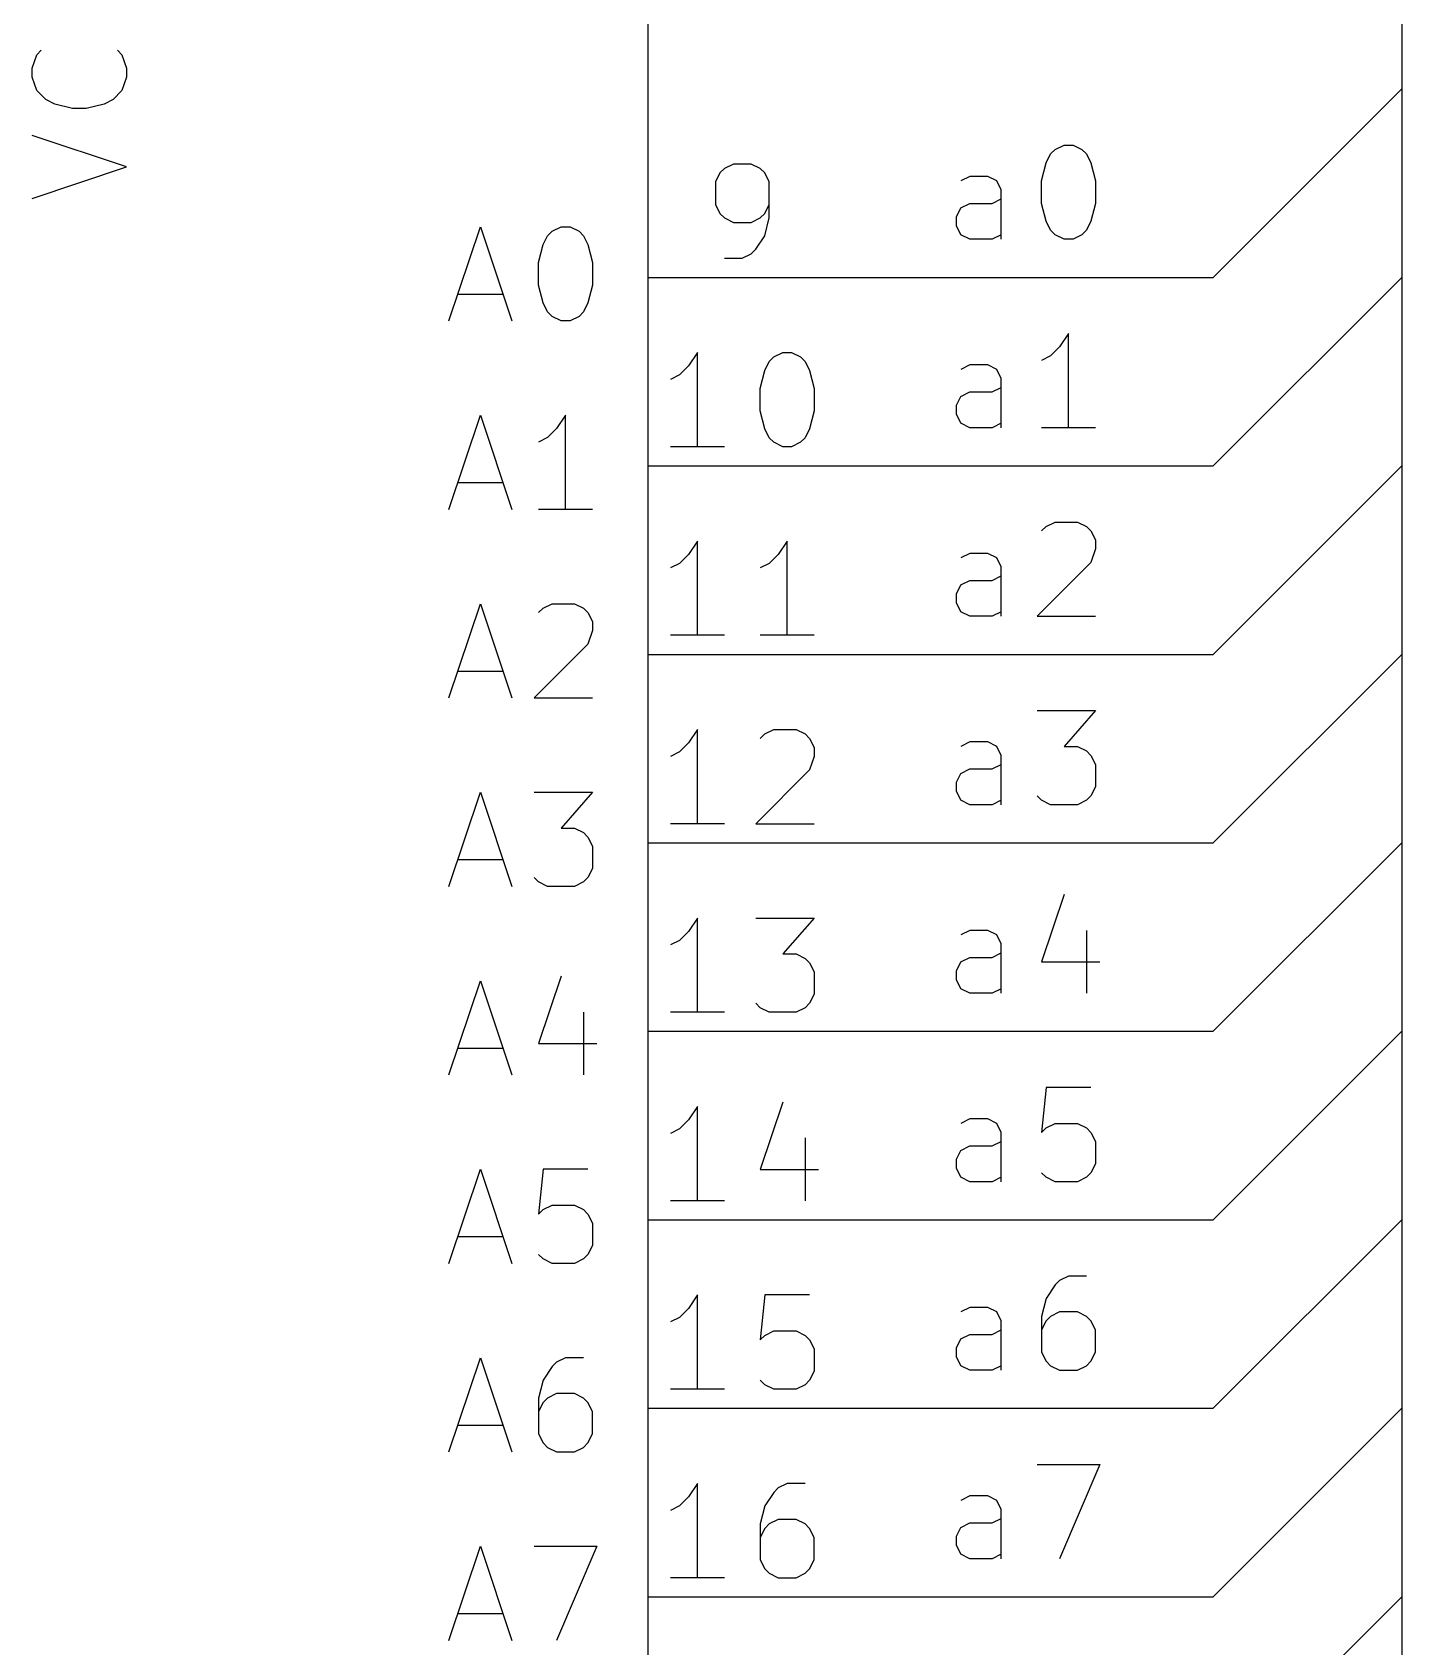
# Model space of a CAD drawing. Header units: millimetres. Extents: x 10 to 287, y -200 to -10.
# Drawn here: x 32.34 to 50.8, y -141.64 to -119.89 of the extents above; entities that cross this region are included whole.
import ezdxf

# ---------------------------------------------------------------- set-up
doc = ezdxf.new("R2010")
doc.units = ezdxf.units.MM
for name, color, linetype in [('BLUE', 174, 'CONTINUOUS'), ('GREENSIXTYFIVE', 129, 'CONTINUOUS'), ('LIGHTGREEN', 92, 'CONTINUOUS'), ('LIGHTRED', 12, 'CONTINUOUS'), ('RED', 14, 'CONTINUOUS'), ('REDSIX', 19, 'CONTINUOUS'), ('WHITE', 250, 'CONTINUOUS')]:
    doc.layers.add(name, color=color, linetype=linetype)

msp = doc.modelspace()

# ---------------------------------------------------------------- linework, layer by layer
at = {"layer": 'BLUE', "linetype": 'CONTINUOUS'}
for p, q in [((50.8, -111.76), (50.8, -120.65)), ((50.8, -120.65), (50.8, -153.67))]:
    msp.add_line(p, q, dxfattribs=at)
at = {"layer": 'GREENSIXTYFIVE', "linetype": 'CONTINUOUS'}
for p, q in [((32.3375, -120.3718), (32.398, -120.1903)), ((32.3375, -120.3718), (32.398, -120.1903)), ((32.398, -120.1903), (32.4585, -120.1299)), ((32.398, -120.1903), (32.4585, -120.1299)), ((33.4866, -120.1299), (33.5471, -120.1903)), ((33.4866, -120.1299), (33.5471, -120.1903)), ((33.5471, -120.1903), (33.6075, -120.3718)), ((33.5471, -120.1903), (33.6075, -120.3718)), ((32.3375, -120.4927), (32.3375, -120.3718)), ((32.3375, -120.4927), (32.3375, -120.3718)), ((32.398, -120.6741), (32.3375, -120.4927)), ((32.398, -120.6741), (32.3375, -120.4927)), ((33.6075, -120.4927), (33.5471, -120.6741)), ((33.6075, -120.4927), (33.5471, -120.6741)), ((33.6075, -120.3718), (33.6075, -120.4927)), ((33.6075, -120.3718), (33.6075, -120.4927)), ((32.519, -120.7951), (32.398, -120.6741)), ((32.519, -120.7951), (32.398, -120.6741)), ((33.5471, -120.6741), (33.4261, -120.7951)), ((33.5471, -120.6741), (33.4261, -120.7951)), ((32.6399, -120.8556), (32.519, -120.7951)), ((32.6399, -120.8556), (32.519, -120.7951)), ((32.8818, -120.916), (32.6399, -120.8556)), ((32.8818, -120.916), (32.6399, -120.8556)), ((33.0632, -120.916), (32.8818, -120.916)), ((33.0632, -120.916), (32.8818, -120.916)), ((33.3051, -120.8556), (33.0632, -120.916)), ((33.3051, -120.8556), (33.0632, -120.916)), ((33.4261, -120.7951), (33.3051, -120.8556)), ((33.4261, -120.7951), (33.3051, -120.8556)), ((33.6075, -121.7023), (32.3375, -121.2789)), ((33.6075, -121.7023), (32.3375, -121.2789)), ((32.3375, -122.1256), (33.6075, -121.7023)), ((32.3375, -122.1256), (33.6075, -121.7023)), ((37.9548, -123.7775), (38.3781, -122.5075)), ((37.9548, -123.7775), (38.3781, -122.5075)), ((38.3781, -122.5075), (38.8015, -123.7775)), ((38.3781, -122.5075), (38.8015, -123.7775)), ((39.2248, -122.7494), (39.2853, -122.6285)), ((39.2248, -122.7494), (39.2853, -122.6285)), ((39.2853, -122.6285), (39.3458, -122.568)), ((39.2853, -122.6285), (39.3458, -122.568)), ((39.3458, -122.568), (39.4667, -122.5075)), ((39.3458, -122.568), (39.4667, -122.5075)), ((39.4667, -122.5075), (39.5877, -122.5075)), ((39.4667, -122.5075), (39.5877, -122.5075)), ((39.5877, -122.5075), (39.7086, -122.568)), ((39.5877, -122.5075), (39.7086, -122.568)), ((39.7086, -122.568), (39.7691, -122.6285)), ((39.7086, -122.568), (39.7691, -122.6285)), ((39.7691, -122.6285), (39.8296, -122.7494)), ((39.7691, -122.6285), (39.8296, -122.7494)), ((39.1644, -122.9913), (39.2248, -122.7494)), ((39.1644, -122.9913), (39.2248, -122.7494)), ((39.8296, -122.7494), (39.8901, -122.9913)), ((39.8296, -122.7494), (39.8901, -122.9913)), ((39.1644, -123.2937), (39.1644, -122.9913)), ((39.1644, -123.2937), (39.1644, -122.9913)), ((39.8901, -122.9913), (39.8901, -123.2937)), ((39.8901, -122.9913), (39.8901, -123.2937)), ((39.2248, -123.5356), (39.1644, -123.2937)), ((39.2248, -123.5356), (39.1644, -123.2937)), ((39.8901, -123.2937), (39.8296, -123.5356)), ((39.8901, -123.2937), (39.8296, -123.5356)), ((38.0758, -123.4147), (38.6805, -123.4147)), ((38.0758, -123.4147), (38.6805, -123.4147)), ((39.2853, -123.6566), (39.2248, -123.5356)), ((39.2853, -123.6566), (39.2248, -123.5356)), ((39.8296, -123.5356), (39.7691, -123.6566)), ((39.8296, -123.5356), (39.7691, -123.6566)), ((39.3458, -123.7171), (39.2853, -123.6566)), ((39.3458, -123.7171), (39.2853, -123.6566)), ((39.4667, -123.7775), (39.3458, -123.7171)), ((39.4667, -123.7775), (39.3458, -123.7171)), ((39.5877, -123.7775), (39.4667, -123.7775)), ((39.5877, -123.7775), (39.4667, -123.7775)), ((39.7086, -123.7171), (39.5877, -123.7775)), ((39.7086, -123.7171), (39.5877, -123.7775)), ((39.7691, -123.6566), (39.7086, -123.7171)), ((39.7691, -123.6566), (39.7086, -123.7171)), ((37.9548, -126.3175), (38.3781, -125.0475)), ((37.9548, -126.3175), (38.3781, -125.0475)), ((38.3781, -125.0475), (38.8015, -126.3175)), ((38.3781, -125.0475), (38.8015, -126.3175)), ((39.5272, -125.0475), (39.4063, -125.229)), ((39.5272, -125.0475), (39.4063, -125.229)), ((39.5272, -126.3175), (39.5272, -125.0475)), ((39.5272, -126.3175), (39.5272, -125.0475)), ((39.4063, -125.229), (39.2853, -125.3499)), ((39.4063, -125.229), (39.2853, -125.3499)), ((39.2853, -125.3499), (39.1644, -125.4104)), ((39.2853, -125.3499), (39.1644, -125.4104)), ((38.0758, -125.9547), (38.6805, -125.9547)), ((38.0758, -125.9547), (38.6805, -125.9547)), ((39.8901, -126.3175), (39.1644, -126.3175)), ((39.8901, -126.3175), (39.1644, -126.3175)), ((37.9548, -128.8575), (38.3781, -127.5875)), ((37.9548, -128.8575), (38.3781, -127.5875)), ((38.3781, -127.5875), (38.8015, -128.8575)), ((38.3781, -127.5875), (38.8015, -128.8575)), ((39.1644, -127.7085), (39.2248, -127.648)), ((39.1644, -127.7085), (39.2248, -127.648)), ((39.2248, -127.648), (39.3458, -127.5875)), ((39.2248, -127.648), (39.3458, -127.5875)), ((39.3458, -127.5875), (39.6482, -127.5875)), ((39.3458, -127.5875), (39.6482, -127.5875)), ((39.6482, -127.5875), (39.7691, -127.648)), ((39.6482, -127.5875), (39.7691, -127.648)), ((39.7691, -127.648), (39.8296, -127.7085)), ((39.7691, -127.648), (39.8296, -127.7085)), ((39.8296, -127.7085), (39.8901, -127.8294)), ((39.8296, -127.7085), (39.8901, -127.8294)), ((39.8901, -127.8294), (39.8901, -127.9504)), ((39.8901, -127.8294), (39.8901, -127.9504)), ((39.8296, -128.1318), (39.1039, -128.8575)), ((39.8296, -128.1318), (39.1039, -128.8575)), ((39.8901, -127.9504), (39.8296, -128.1318)), ((39.8901, -127.9504), (39.8296, -128.1318)), ((38.0758, -128.4947), (38.6805, -128.4947)), ((38.0758, -128.4947), (38.6805, -128.4947)), ((39.1039, -128.8575), (39.8901, -128.8575)), ((39.1039, -128.8575), (39.8901, -128.8575)), ((37.9548, -131.3975), (38.3781, -130.1275)), ((37.9548, -131.3975), (38.3781, -130.1275)), ((38.3781, -130.1275), (38.8015, -131.3975)), ((38.3781, -130.1275), (38.8015, -131.3975)), ((39.1039, -130.1275), (39.8901, -130.1275)), ((39.1039, -130.1275), (39.8901, -130.1275)), ((39.8901, -130.1275), (39.4667, -130.6113)), ((39.8901, -130.1275), (39.4667, -130.6113)), ((39.4667, -130.6113), (39.6482, -130.6113)), ((39.4667, -130.6113), (39.6482, -130.6113)), ((39.6482, -130.6113), (39.7691, -130.6718)), ((39.6482, -130.6113), (39.7691, -130.6718)), ((39.7691, -130.6718), (39.8296, -130.7323)), ((39.7691, -130.6718), (39.8296, -130.7323)), ((39.8296, -130.7323), (39.8901, -130.8532)), ((39.8296, -130.7323), (39.8901, -130.8532)), ((39.8901, -130.8532), (39.8901, -131.1556)), ((39.8901, -130.8532), (39.8901, -131.1556)), ((38.0758, -131.0347), (38.6805, -131.0347)), ((38.0758, -131.0347), (38.6805, -131.0347)), ((39.8901, -131.1556), (39.8296, -131.2766)), ((39.8901, -131.1556), (39.8296, -131.2766)), ((39.1644, -131.3371), (39.1039, -131.2766)), ((39.1644, -131.3371), (39.1039, -131.2766)), ((39.2853, -131.3975), (39.1644, -131.3371)), ((39.2853, -131.3975), (39.1644, -131.3371)), ((39.7691, -131.3371), (39.6482, -131.3975)), ((39.7691, -131.3371), (39.6482, -131.3975)), ((39.8296, -131.2766), (39.7691, -131.3371)), ((39.8296, -131.2766), (39.7691, -131.3371)), ((39.6482, -131.3975), (39.2853, -131.3975)), ((39.6482, -131.3975), (39.2853, -131.3975)), ((37.9548, -133.9375), (38.3781, -132.6675)), ((37.9548, -133.9375), (38.3781, -132.6675)), ((38.3781, -132.6675), (38.8015, -133.9375)), ((38.3781, -132.6675), (38.8015, -133.9375)), ((39.4667, -132.6071), (39.1644, -133.5142)), ((39.4667, -132.6071), (39.1644, -133.5142)), ((39.7691, -133.0909), (39.7691, -133.9375)), ((39.7691, -133.0909), (39.7691, -133.9375)), ((39.1644, -133.5142), (39.9505, -133.5142)), ((39.1644, -133.5142), (39.9505, -133.5142)), ((38.0758, -133.5747), (38.6805, -133.5747)), ((38.0758, -133.5747), (38.6805, -133.5747)), ((37.9548, -136.4775), (38.3781, -135.2075)), ((37.9548, -136.4775), (38.3781, -135.2075)), ((38.3781, -135.2075), (38.8015, -136.4775)), ((38.3781, -135.2075), (38.8015, -136.4775)), ((39.2248, -135.2075), (39.1644, -135.8123)), ((39.2248, -135.2075), (39.1644, -135.8123)), ((39.8296, -135.2075), (39.2248, -135.2075)), ((39.8296, -135.2075), (39.2248, -135.2075)), ((39.2248, -135.7518), (39.3458, -135.6913)), ((39.2248, -135.7518), (39.3458, -135.6913)), ((39.3458, -135.6913), (39.6482, -135.6913)), ((39.3458, -135.6913), (39.6482, -135.6913)), ((39.6482, -135.6913), (39.7691, -135.7518)), ((39.6482, -135.6913), (39.7691, -135.7518)), ((39.1644, -135.8123), (39.2248, -135.7518)), ((39.1644, -135.8123), (39.2248, -135.7518)), ((39.7691, -135.7518), (39.8296, -135.8123)), ((39.7691, -135.7518), (39.8296, -135.8123)), ((39.8296, -135.8123), (39.8901, -135.9332)), ((39.8296, -135.8123), (39.8901, -135.9332)), ((39.8901, -135.9332), (39.8901, -136.2356)), ((39.8901, -135.9332), (39.8901, -136.2356)), ((38.0758, -136.1147), (38.6805, -136.1147)), ((38.0758, -136.1147), (38.6805, -136.1147)), ((39.2248, -136.4171), (39.1644, -136.3566)), ((39.2248, -136.4171), (39.1644, -136.3566)), ((39.8296, -136.3566), (39.7691, -136.4171)), ((39.8296, -136.3566), (39.7691, -136.4171)), ((39.8901, -136.2356), (39.8296, -136.3566)), ((39.8901, -136.2356), (39.8296, -136.3566)), ((39.3458, -136.4775), (39.2248, -136.4171)), ((39.3458, -136.4775), (39.2248, -136.4171)), ((39.6482, -136.4775), (39.3458, -136.4775)), ((39.6482, -136.4775), (39.3458, -136.4775)), ((39.7691, -136.4171), (39.6482, -136.4775)), ((39.7691, -136.4171), (39.6482, -136.4775)), ((37.9548, -139.0175), (38.3781, -137.7475)), ((37.9548, -139.0175), (38.3781, -137.7475)), ((38.3781, -137.7475), (38.8015, -139.0175)), ((38.3781, -137.7475), (38.8015, -139.0175)), ((39.3458, -137.8685), (39.2248, -138.0499)), ((39.3458, -137.8685), (39.2248, -138.0499)), ((39.4063, -137.808), (39.3458, -137.8685)), ((39.4063, -137.808), (39.3458, -137.8685)), ((39.5272, -137.7475), (39.4063, -137.808)), ((39.5272, -137.7475), (39.4063, -137.808)), ((39.7691, -137.7475), (39.5272, -137.7475)), ((39.7691, -137.7475), (39.5272, -137.7475)), ((39.2248, -138.0499), (39.1644, -138.2918)), ((39.2248, -138.0499), (39.1644, -138.2918)), ((39.1644, -138.2918), (39.1644, -138.7756)), ((39.1644, -138.2918), (39.1644, -138.7756)), ((39.2248, -138.3523), (39.1644, -138.4732)), ((39.2248, -138.3523), (39.1644, -138.4732)), ((39.2853, -138.2918), (39.2248, -138.3523)), ((39.2853, -138.2918), (39.2248, -138.3523)), ((39.4063, -138.2313), (39.2853, -138.2918)), ((39.4063, -138.2313), (39.2853, -138.2918)), ((39.6482, -138.2313), (39.4063, -138.2313)), ((39.6482, -138.2313), (39.4063, -138.2313)), ((39.7691, -138.2918), (39.6482, -138.2313)), ((39.7691, -138.2918), (39.6482, -138.2313)), ((39.8296, -138.3523), (39.7691, -138.2918)), ((39.8296, -138.3523), (39.7691, -138.2918)), ((39.8901, -138.4732), (39.8296, -138.3523)), ((39.8901, -138.4732), (39.8296, -138.3523)), ((39.8901, -138.7756), (39.8901, -138.4732)), ((39.8901, -138.7756), (39.8901, -138.4732)), ((38.0758, -138.6547), (38.6805, -138.6547)), ((38.0758, -138.6547), (38.6805, -138.6547)), ((39.1644, -138.7756), (39.2248, -138.8966)), ((39.1644, -138.7756), (39.2248, -138.8966)), ((39.8296, -138.8966), (39.8901, -138.7756)), ((39.8296, -138.8966), (39.8901, -138.7756)), ((39.2248, -138.8966), (39.2853, -138.9571)), ((39.2248, -138.8966), (39.2853, -138.9571)), ((39.2853, -138.9571), (39.4063, -139.0175)), ((39.2853, -138.9571), (39.4063, -139.0175)), ((39.6482, -139.0175), (39.7691, -138.9571)), ((39.6482, -139.0175), (39.7691, -138.9571)), ((39.7691, -138.9571), (39.8296, -138.8966)), ((39.7691, -138.9571), (39.8296, -138.8966)), ((39.4063, -139.0175), (39.6482, -139.0175)), ((39.4063, -139.0175), (39.6482, -139.0175)), ((37.9548, -141.5575), (38.3781, -140.2875)), ((37.9548, -141.5575), (38.3781, -140.2875)), ((38.3781, -140.2875), (38.8015, -141.5575)), ((38.3781, -140.2875), (38.8015, -141.5575)), ((39.1039, -140.2875), (39.9505, -140.2875)), ((39.1039, -140.2875), (39.9505, -140.2875)), ((39.9505, -140.2875), (39.4063, -141.5575)), ((39.9505, -140.2875), (39.4063, -141.5575)), ((38.0758, -141.1947), (38.6805, -141.1947)), ((38.0758, -141.1947), (38.6805, -141.1947))]:
    msp.add_line(p, q, dxfattribs=at)
at = {"layer": 'LIGHTGREEN', "linetype": 'CONTINUOUS'}
for p, q in [((48.26, -123.19), (50.8, -120.65)), ((43.18, -123.19), (48.26, -123.19)), ((48.26, -125.73), (50.8, -123.19)), ((43.18, -125.73), (48.26, -125.73)), ((48.26, -128.27), (50.8, -125.73)), ((43.18, -128.27), (48.26, -128.27)), ((48.26, -130.81), (50.8, -128.27)), ((43.18, -130.81), (48.26, -130.81)), ((48.26, -133.35), (50.8, -130.81)), ((43.18, -133.35), (48.26, -133.35)), ((48.26, -135.89), (50.8, -133.35)), ((43.18, -135.89), (48.26, -135.89)), ((48.26, -138.43), (50.8, -135.89)), ((43.18, -138.43), (48.26, -138.43)), ((48.26, -140.97), (50.8, -138.43)), ((43.18, -140.97), (48.26, -140.97)), ((48.26, -143.51), (50.8, -140.97))]:
    msp.add_line(p, q, dxfattribs=at)
at = {"layer": 'LIGHTRED', "linetype": 'CONTINUOUS'}
for p, q in [((41.6076, -121.7839), (41.5472, -121.9048)), ((41.6076, -121.7839), (41.5472, -121.9048)), ((41.6681, -121.7234), (41.6076, -121.7839)), ((41.6681, -121.7234), (41.6076, -121.7839)), ((41.7891, -121.6629), (41.6681, -121.7234)), ((41.7891, -121.6629), (41.6681, -121.7234)), ((42.031, -121.6629), (41.7891, -121.6629)), ((42.031, -121.6629), (41.7891, -121.6629)), ((42.1519, -121.7234), (42.031, -121.6629)), ((42.1519, -121.7234), (42.031, -121.6629)), ((42.2124, -121.7839), (42.1519, -121.7234)), ((42.2124, -121.7839), (42.1519, -121.7234)), ((42.2729, -121.9048), (42.2124, -121.7839)), ((42.2729, -121.9048), (42.2124, -121.7839)), ((41.5472, -121.9048), (41.5472, -122.2072)), ((41.5472, -121.9048), (41.5472, -122.2072)), ((42.2729, -122.3886), (42.2729, -121.9048)), ((42.2729, -122.3886), (42.2729, -121.9048)), ((41.5472, -122.2072), (41.6076, -122.3282)), ((41.5472, -122.2072), (41.6076, -122.3282)), ((42.2124, -122.3282), (42.2729, -122.2072)), ((42.2124, -122.3282), (42.2729, -122.2072)), ((41.6076, -122.3282), (41.6681, -122.3886)), ((41.6076, -122.3282), (41.6681, -122.3886)), ((41.6681, -122.3886), (41.7891, -122.4491)), ((41.6681, -122.3886), (41.7891, -122.4491)), ((41.7891, -122.4491), (42.031, -122.4491)), ((41.7891, -122.4491), (42.031, -122.4491)), ((42.031, -122.4491), (42.1519, -122.3886)), ((42.031, -122.4491), (42.1519, -122.3886)), ((42.1519, -122.3886), (42.2124, -122.3282)), ((42.1519, -122.3886), (42.2124, -122.3282)), ((42.2124, -122.6305), (42.2729, -122.3886)), ((42.2124, -122.6305), (42.2729, -122.3886)), ((42.0914, -122.812), (42.2124, -122.6305)), ((42.0914, -122.812), (42.2124, -122.6305)), ((41.91, -122.9329), (42.031, -122.8725)), ((41.91, -122.9329), (42.031, -122.8725)), ((42.031, -122.8725), (42.0914, -122.812)), ((42.031, -122.8725), (42.0914, -122.812)), ((41.6681, -122.9329), (41.91, -122.9329)), ((41.6681, -122.9329), (41.91, -122.9329)), ((41.3052, -124.2029), (41.1843, -124.3844)), ((41.3052, -124.2029), (41.1843, -124.3844)), ((41.3052, -125.4729), (41.3052, -124.2029)), ((41.3052, -125.4729), (41.3052, -124.2029)), ((42.3333, -124.2634), (42.4542, -124.2029)), ((42.3333, -124.2634), (42.4542, -124.2029)), ((42.4542, -124.2029), (42.5752, -124.2029)), ((42.4542, -124.2029), (42.5752, -124.2029)), ((42.5752, -124.2029), (42.6961, -124.2634)), ((42.5752, -124.2029), (42.6961, -124.2634)), ((41.1843, -124.3844), (41.0633, -124.5053)), ((41.1843, -124.3844), (41.0633, -124.5053)), ((42.2123, -124.4448), (42.2728, -124.3239)), ((42.2123, -124.4448), (42.2728, -124.3239)), ((42.2728, -124.3239), (42.3333, -124.2634)), ((42.2728, -124.3239), (42.3333, -124.2634)), ((42.6961, -124.2634), (42.7566, -124.3239)), ((42.6961, -124.2634), (42.7566, -124.3239)), ((42.7566, -124.3239), (42.8171, -124.4448)), ((42.7566, -124.3239), (42.8171, -124.4448)), ((41.0633, -124.5053), (40.9424, -124.5658)), ((41.0633, -124.5053), (40.9424, -124.5658)), ((42.1519, -124.6867), (42.2123, -124.4448)), ((42.1519, -124.6867), (42.2123, -124.4448)), ((42.8171, -124.4448), (42.8776, -124.6867)), ((42.8171, -124.4448), (42.8776, -124.6867)), ((42.1519, -124.9891), (42.1519, -124.6867)), ((42.1519, -124.9891), (42.1519, -124.6867)), ((42.8776, -124.6867), (42.8776, -124.9891)), ((42.8776, -124.6867), (42.8776, -124.9891)), ((42.2123, -125.231), (42.1519, -124.9891)), ((42.2123, -125.231), (42.1519, -124.9891)), ((42.8776, -124.9891), (42.8171, -125.231)), ((42.8776, -124.9891), (42.8171, -125.231)), ((42.2728, -125.352), (42.2123, -125.231)), ((42.2728, -125.352), (42.2123, -125.231)), ((42.8171, -125.231), (42.7566, -125.352)), ((42.8171, -125.231), (42.7566, -125.352)), ((41.6681, -125.4729), (40.9424, -125.4729)), ((41.6681, -125.4729), (40.9424, -125.4729)), ((42.3333, -125.4125), (42.2728, -125.352)), ((42.3333, -125.4125), (42.2728, -125.352)), ((42.4542, -125.4729), (42.3333, -125.4125)), ((42.4542, -125.4729), (42.3333, -125.4125)), ((42.5752, -125.4729), (42.4542, -125.4729)), ((42.5752, -125.4729), (42.4542, -125.4729)), ((42.6961, -125.4125), (42.5752, -125.4729)), ((42.6961, -125.4125), (42.5752, -125.4729)), ((42.7566, -125.352), (42.6961, -125.4125)), ((42.7566, -125.352), (42.6961, -125.4125)), ((41.3052, -126.7429), (41.1843, -126.9244)), ((41.3052, -126.7429), (41.1843, -126.9244)), ((41.3052, -128.0129), (41.3052, -126.7429)), ((41.3052, -128.0129), (41.3052, -126.7429)), ((42.5147, -126.7429), (42.3938, -126.9244)), ((42.5147, -126.7429), (42.3938, -126.9244)), ((42.5147, -128.0129), (42.5147, -126.7429)), ((42.5147, -128.0129), (42.5147, -126.7429)), ((41.1843, -126.9244), (41.0633, -127.0453)), ((41.1843, -126.9244), (41.0633, -127.0453)), ((42.3938, -126.9244), (42.2728, -127.0453)), ((42.3938, -126.9244), (42.2728, -127.0453)), ((41.0633, -127.0453), (40.9424, -127.1058)), ((41.0633, -127.0453), (40.9424, -127.1058)), ((42.2728, -127.0453), (42.1519, -127.1058)), ((42.2728, -127.0453), (42.1519, -127.1058)), ((41.6681, -128.0129), (40.9424, -128.0129)), ((41.6681, -128.0129), (40.9424, -128.0129)), ((42.8776, -128.0129), (42.1519, -128.0129)), ((42.8776, -128.0129), (42.1519, -128.0129)), ((41.3052, -129.2829), (41.1843, -129.4644)), ((41.3052, -129.2829), (41.1843, -129.4644)), ((41.3052, -130.5529), (41.3052, -129.2829)), ((41.3052, -130.5529), (41.3052, -129.2829)), ((42.1519, -129.4039), (42.2123, -129.3434)), ((42.1519, -129.4039), (42.2123, -129.3434)), ((42.2123, -129.3434), (42.3333, -129.2829)), ((42.2123, -129.3434), (42.3333, -129.2829)), ((42.3333, -129.2829), (42.6357, -129.2829)), ((42.3333, -129.2829), (42.6357, -129.2829)), ((42.6357, -129.2829), (42.7566, -129.3434)), ((42.6357, -129.2829), (42.7566, -129.3434)), ((42.7566, -129.3434), (42.8171, -129.4039)), ((42.7566, -129.3434), (42.8171, -129.4039)), ((42.8171, -129.4039), (42.8776, -129.5248)), ((42.8171, -129.4039), (42.8776, -129.5248)), ((41.0633, -129.5853), (40.9424, -129.6458)), ((41.0633, -129.5853), (40.9424, -129.6458)), ((41.1843, -129.4644), (41.0633, -129.5853)), ((41.1843, -129.4644), (41.0633, -129.5853)), ((42.8776, -129.6458), (42.8171, -129.8272)), ((42.8776, -129.6458), (42.8171, -129.8272)), ((42.8776, -129.5248), (42.8776, -129.6458)), ((42.8776, -129.5248), (42.8776, -129.6458)), ((42.8171, -129.8272), (42.0914, -130.5529)), ((42.8171, -129.8272), (42.0914, -130.5529)), ((41.6681, -130.5529), (40.9424, -130.5529)), ((41.6681, -130.5529), (40.9424, -130.5529)), ((42.0914, -130.5529), (42.8776, -130.5529)), ((42.0914, -130.5529), (42.8776, -130.5529)), ((41.3052, -131.8229), (41.1843, -132.0044)), ((41.3052, -131.8229), (41.1843, -132.0044)), ((41.3052, -133.0929), (41.3052, -131.8229)), ((41.3052, -133.0929), (41.3052, -131.8229)), ((42.0914, -131.8229), (42.8776, -131.8229)), ((42.0914, -131.8229), (42.8776, -131.8229)), ((42.8776, -131.8229), (42.4542, -132.3067)), ((42.8776, -131.8229), (42.4542, -132.3067)), ((41.1843, -132.0044), (41.0633, -132.1253)), ((41.1843, -132.0044), (41.0633, -132.1253)), ((41.0633, -132.1253), (40.9424, -132.1858)), ((41.0633, -132.1253), (40.9424, -132.1858)), ((42.4542, -132.3067), (42.6357, -132.3067)), ((42.4542, -132.3067), (42.6357, -132.3067)), ((42.6357, -132.3067), (42.7566, -132.3672)), ((42.6357, -132.3067), (42.7566, -132.3672)), ((42.7566, -132.3672), (42.8171, -132.4277)), ((42.7566, -132.3672), (42.8171, -132.4277)), ((42.8171, -132.4277), (42.8776, -132.5486)), ((42.8171, -132.4277), (42.8776, -132.5486)), ((42.8776, -132.5486), (42.8776, -132.851)), ((42.8776, -132.5486), (42.8776, -132.851)), ((42.8776, -132.851), (42.8171, -132.972)), ((42.8776, -132.851), (42.8171, -132.972)), ((41.6681, -133.0929), (40.9424, -133.0929)), ((41.6681, -133.0929), (40.9424, -133.0929)), ((42.1519, -133.0325), (42.0914, -132.972)), ((42.1519, -133.0325), (42.0914, -132.972)), ((42.2728, -133.0929), (42.1519, -133.0325)), ((42.2728, -133.0929), (42.1519, -133.0325)), ((42.6357, -133.0929), (42.2728, -133.0929)), ((42.6357, -133.0929), (42.2728, -133.0929)), ((42.7566, -133.0325), (42.6357, -133.0929)), ((42.7566, -133.0325), (42.6357, -133.0929)), ((42.8171, -132.972), (42.7566, -133.0325)), ((42.8171, -132.972), (42.7566, -133.0325)), ((41.3052, -134.3629), (41.1843, -134.5444)), ((41.3052, -134.3629), (41.1843, -134.5444)), ((41.3052, -135.6329), (41.3052, -134.3629)), ((41.3052, -135.6329), (41.3052, -134.3629)), ((42.4542, -134.3025), (42.1519, -135.2096)), ((42.4542, -134.3025), (42.1519, -135.2096)), ((41.1843, -134.5444), (41.0633, -134.6653)), ((41.1843, -134.5444), (41.0633, -134.6653)), ((41.0633, -134.6653), (40.9424, -134.7258)), ((41.0633, -134.6653), (40.9424, -134.7258)), ((42.7566, -134.7863), (42.7566, -135.6329)), ((42.7566, -134.7863), (42.7566, -135.6329)), ((42.1519, -135.2096), (42.938, -135.2096)), ((42.1519, -135.2096), (42.938, -135.2096)), ((41.6681, -135.6329), (40.9424, -135.6329)), ((41.6681, -135.6329), (40.9424, -135.6329)), ((41.3052, -136.9029), (41.1843, -137.0844)), ((41.3052, -136.9029), (41.1843, -137.0844)), ((41.3052, -138.1729), (41.3052, -136.9029)), ((41.3052, -138.1729), (41.3052, -136.9029)), ((42.2123, -136.9029), (42.1519, -137.5077)), ((42.2123, -136.9029), (42.1519, -137.5077)), ((42.8171, -136.9029), (42.2123, -136.9029)), ((42.8171, -136.9029), (42.2123, -136.9029)), ((41.0633, -137.2053), (40.9424, -137.2658)), ((41.0633, -137.2053), (40.9424, -137.2658)), ((41.1843, -137.0844), (41.0633, -137.2053)), ((41.1843, -137.0844), (41.0633, -137.2053)), ((42.1519, -137.5077), (42.2123, -137.4472)), ((42.1519, -137.5077), (42.2123, -137.4472)), ((42.2123, -137.4472), (42.3333, -137.3867)), ((42.2123, -137.4472), (42.3333, -137.3867)), ((42.3333, -137.3867), (42.6357, -137.3867)), ((42.3333, -137.3867), (42.6357, -137.3867)), ((42.6357, -137.3867), (42.7566, -137.4472)), ((42.6357, -137.3867), (42.7566, -137.4472)), ((42.7566, -137.4472), (42.8171, -137.5077)), ((42.7566, -137.4472), (42.8171, -137.5077)), ((42.8171, -137.5077), (42.8776, -137.6286)), ((42.8171, -137.5077), (42.8776, -137.6286)), ((42.8776, -137.6286), (42.8776, -137.931)), ((42.8776, -137.6286), (42.8776, -137.931)), ((42.2123, -138.1125), (42.1519, -138.052)), ((42.2123, -138.1125), (42.1519, -138.052)), ((42.3333, -138.1729), (42.2123, -138.1125)), ((42.3333, -138.1729), (42.2123, -138.1125)), ((42.7566, -138.1125), (42.6357, -138.1729)), ((42.7566, -138.1125), (42.6357, -138.1729)), ((42.8171, -138.052), (42.7566, -138.1125)), ((42.8171, -138.052), (42.7566, -138.1125)), ((42.8776, -137.931), (42.8171, -138.052)), ((42.8776, -137.931), (42.8171, -138.052)), ((41.6681, -138.1729), (40.9424, -138.1729)), ((41.6681, -138.1729), (40.9424, -138.1729)), ((42.6357, -138.1729), (42.3333, -138.1729)), ((42.6357, -138.1729), (42.3333, -138.1729)), ((41.3052, -139.4429), (41.1843, -139.6244)), ((41.3052, -139.4429), (41.1843, -139.6244)), ((41.3052, -140.7129), (41.3052, -139.4429)), ((41.3052, -140.7129), (41.3052, -139.4429)), ((42.5147, -139.4429), (42.3938, -139.5034)), ((42.5147, -139.4429), (42.3938, -139.5034)), ((42.7566, -139.4429), (42.5147, -139.4429)), ((42.7566, -139.4429), (42.5147, -139.4429)), ((41.1843, -139.6244), (41.0633, -139.7453)), ((41.1843, -139.6244), (41.0633, -139.7453)), ((42.3333, -139.5639), (42.2123, -139.7453)), ((42.3333, -139.5639), (42.2123, -139.7453)), ((42.3938, -139.5034), (42.3333, -139.5639)), ((42.3938, -139.5034), (42.3333, -139.5639)), ((41.0633, -139.7453), (40.9424, -139.8058)), ((41.0633, -139.7453), (40.9424, -139.8058)), ((42.2123, -139.7453), (42.1519, -139.9872)), ((42.2123, -139.7453), (42.1519, -139.9872)), ((42.1519, -139.9872), (42.1519, -140.471)), ((42.1519, -139.9872), (42.1519, -140.471)), ((42.2123, -140.0477), (42.1519, -140.1686)), ((42.2123, -140.0477), (42.1519, -140.1686)), ((42.2728, -139.9872), (42.2123, -140.0477)), ((42.2728, -139.9872), (42.2123, -140.0477)), ((42.3938, -139.9267), (42.2728, -139.9872)), ((42.3938, -139.9267), (42.2728, -139.9872)), ((42.6357, -139.9267), (42.3938, -139.9267)), ((42.6357, -139.9267), (42.3938, -139.9267)), ((42.7566, -139.9872), (42.6357, -139.9267)), ((42.7566, -139.9872), (42.6357, -139.9267)), ((42.8171, -140.0477), (42.7566, -139.9872)), ((42.8171, -140.0477), (42.7566, -139.9872)), ((42.8776, -140.1686), (42.8171, -140.0477)), ((42.8776, -140.1686), (42.8171, -140.0477)), ((42.8776, -140.471), (42.8776, -140.1686)), ((42.8776, -140.471), (42.8776, -140.1686)), ((42.1519, -140.471), (42.2123, -140.592)), ((42.1519, -140.471), (42.2123, -140.592)), ((42.8171, -140.592), (42.8776, -140.471)), ((42.8171, -140.592), (42.8776, -140.471)), ((41.6681, -140.7129), (40.9424, -140.7129)), ((41.6681, -140.7129), (40.9424, -140.7129)), ((42.2123, -140.592), (42.2728, -140.6525)), ((42.2123, -140.592), (42.2728, -140.6525)), ((42.2728, -140.6525), (42.3938, -140.7129)), ((42.2728, -140.6525), (42.3938, -140.7129)), ((42.3938, -140.7129), (42.6357, -140.7129)), ((42.3938, -140.7129), (42.6357, -140.7129)), ((42.6357, -140.7129), (42.7566, -140.6525)), ((42.6357, -140.7129), (42.7566, -140.6525)), ((42.7566, -140.6525), (42.8171, -140.592)), ((42.7566, -140.6525), (42.8171, -140.592))]:
    msp.add_line(p, q, dxfattribs=at)
at = {"layer": 'RED', "linetype": 'CONTINUOUS'}
for p, q in [((40.64, -189.23), (40.64, -118.11)), ((40.64, -123.19), (43.18, -123.19)), ((40.64, -123.19), (43.18, -123.19)), ((40.64, -125.73), (43.18, -125.73)), ((40.64, -125.73), (43.18, -125.73)), ((40.64, -128.27), (43.18, -128.27)), ((40.64, -128.27), (43.18, -128.27)), ((40.64, -130.81), (43.18, -130.81)), ((40.64, -130.81), (43.18, -130.81)), ((40.64, -133.35), (43.18, -133.35)), ((40.64, -133.35), (43.18, -133.35)), ((40.64, -135.89), (43.18, -135.89)), ((40.64, -135.89), (43.18, -135.89)), ((40.64, -138.43), (43.18, -138.43)), ((40.64, -138.43), (43.18, -138.43)), ((40.64, -140.97), (43.18, -140.97)), ((40.64, -140.97), (43.18, -140.97))]:
    msp.add_line(p, q, dxfattribs=at)
at = {"layer": 'REDSIX', "linetype": 'CONTINUOUS'}
for p, q in [((46.0057, -121.6488), (46.0662, -121.5279)), ((46.0662, -121.5279), (46.1267, -121.4674)), ((46.1267, -121.4674), (46.2476, -121.4069)), ((46.2476, -121.4069), (46.3686, -121.4069)), ((46.3686, -121.4069), (46.4895, -121.4674)), ((46.4895, -121.4674), (46.55, -121.5279)), ((46.55, -121.5279), (46.6105, -121.6488)), ((45.9453, -121.8907), (46.0057, -121.6488)), ((46.6105, -121.6488), (46.671, -121.8907)), ((44.9777, -121.8303), (44.8567, -121.8907)), ((45.2196, -121.8303), (44.9777, -121.8303)), ((45.3405, -121.8907), (45.2196, -121.8303)), ((45.401, -122.0117), (45.3405, -121.8907)), ((45.401, -122.6769), (45.401, -122.0117)), ((45.9453, -122.1931), (45.9453, -121.8907)), ((46.671, -121.8907), (46.671, -122.1931)), ((44.7963, -122.3745), (44.8567, -122.2536)), ((44.8567, -122.2536), (44.9777, -122.1931)), ((44.9777, -122.1931), (45.2801, -122.1931)), ((45.2801, -122.1931), (45.401, -122.1326)), ((46.0057, -122.435), (45.9453, -122.1931)), ((46.671, -122.1931), (46.6105, -122.435)), ((44.7963, -122.4955), (44.7963, -122.3745)), ((46.0662, -122.556), (46.0057, -122.435)), ((46.6105, -122.435), (46.55, -122.556)), ((44.8567, -122.6165), (44.7963, -122.4955)), ((44.9777, -122.6769), (44.8567, -122.6165)), ((45.2801, -122.6769), (44.9777, -122.6769)), ((45.401, -122.6165), (45.2801, -122.6769)), ((46.1267, -122.6165), (46.0662, -122.556)), ((46.2476, -122.6769), (46.1267, -122.6165)), ((46.3686, -122.6769), (46.2476, -122.6769)), ((46.4895, -122.6165), (46.3686, -122.6769)), ((46.55, -122.556), (46.4895, -122.6165)), ((46.3081, -123.9469), (46.1872, -124.1284)), ((46.3081, -125.2169), (46.3081, -123.9469)), ((46.1872, -124.1284), (46.0662, -124.2493)), ((44.9777, -124.3703), (44.8567, -124.4307)), ((45.2196, -124.3703), (44.9777, -124.3703)), ((45.3405, -124.4307), (45.2196, -124.3703)), ((45.401, -124.5517), (45.3405, -124.4307)), ((46.0662, -124.2493), (45.9453, -124.3098)), ((45.401, -125.2169), (45.401, -124.5517)), ((44.7963, -124.9145), (44.8567, -124.7936)), ((44.8567, -124.7936), (44.9777, -124.7331)), ((44.9777, -124.7331), (45.2801, -124.7331)), ((45.2801, -124.7331), (45.401, -124.6726)), ((44.7963, -125.0355), (44.7963, -124.9145)), ((44.8567, -125.1565), (44.7963, -125.0355)), ((44.9777, -125.2169), (44.8567, -125.1565)), ((45.2801, -125.2169), (44.9777, -125.2169)), ((45.401, -125.1565), (45.2801, -125.2169)), ((46.671, -125.2169), (45.9453, -125.2169)), ((45.9453, -126.6079), (46.0057, -126.5474)), ((46.0057, -126.5474), (46.1267, -126.4869)), ((46.1267, -126.4869), (46.4291, -126.4869)), ((46.4291, -126.4869), (46.55, -126.5474)), ((46.55, -126.5474), (46.6105, -126.6079)), ((46.6105, -126.6079), (46.671, -126.7288)), ((46.671, -126.7288), (46.671, -126.8498)), ((44.9777, -126.9103), (44.8567, -126.9707)), ((45.2196, -126.9103), (44.9777, -126.9103)), ((45.3405, -126.9707), (45.2196, -126.9103)), ((45.401, -127.0917), (45.3405, -126.9707)), ((46.6105, -127.0312), (45.8848, -127.7569)), ((46.671, -126.8498), (46.6105, -127.0312)), ((45.2801, -127.2731), (45.401, -127.2126)), ((45.401, -127.7569), (45.401, -127.0917)), ((44.7963, -127.4545), (44.8567, -127.3336)), ((44.7963, -127.5755), (44.7963, -127.4545)), ((44.8567, -127.3336), (44.9777, -127.2731)), ((44.9777, -127.2731), (45.2801, -127.2731)), ((44.8567, -127.6965), (44.7963, -127.5755)), ((44.9777, -127.7569), (44.8567, -127.6965)), ((45.401, -127.6965), (45.2801, -127.7569)), ((45.2801, -127.7569), (44.9777, -127.7569)), ((45.8848, -127.7569), (46.671, -127.7569)), ((45.8848, -129.0269), (46.671, -129.0269)), ((46.671, -129.0269), (46.2476, -129.5107)), ((44.9777, -129.4503), (44.8567, -129.5107)), ((45.2196, -129.4503), (44.9777, -129.4503)), ((45.3405, -129.5107), (45.2196, -129.4503)), ((45.401, -129.6317), (45.3405, -129.5107)), ((45.401, -130.2969), (45.401, -129.6317)), ((46.2476, -129.5107), (46.4291, -129.5107)), ((46.4291, -129.5107), (46.55, -129.5712)), ((46.55, -129.5712), (46.6105, -129.6317)), ((46.6105, -129.6317), (46.671, -129.7526)), ((44.8567, -129.8736), (44.9777, -129.8131)), ((44.9777, -129.8131), (45.2801, -129.8131)), ((45.2801, -129.8131), (45.401, -129.7526)), ((46.671, -129.7526), (46.671, -130.055)), ((44.7963, -129.9945), (44.8567, -129.8736)), ((44.7963, -130.1155), (44.7963, -129.9945)), ((46.671, -130.055), (46.6105, -130.176)), ((44.8567, -130.2365), (44.7963, -130.1155)), ((44.9777, -130.2969), (44.8567, -130.2365)), ((45.2801, -130.2969), (44.9777, -130.2969)), ((45.401, -130.2365), (45.2801, -130.2969)), ((45.9453, -130.2365), (45.8848, -130.176)), ((46.0662, -130.2969), (45.9453, -130.2365)), ((46.4291, -130.2969), (46.0662, -130.2969)), ((46.55, -130.2365), (46.4291, -130.2969)), ((46.6105, -130.176), (46.55, -130.2365)), ((46.2476, -131.5065), (45.9453, -132.4136)), ((44.9777, -131.9903), (44.8567, -132.0507)), ((45.2196, -131.9903), (44.9777, -131.9903)), ((45.3405, -132.0507), (45.2196, -131.9903)), ((46.55, -131.9903), (46.55, -132.8369)), ((45.401, -132.1717), (45.3405, -132.0507)), ((45.401, -132.8369), (45.401, -132.1717)), ((44.7963, -132.5345), (44.8567, -132.4136)), ((44.8567, -132.4136), (44.9777, -132.3531)), ((44.9777, -132.3531), (45.2801, -132.3531)), ((45.2801, -132.3531), (45.401, -132.2926)), ((45.9453, -132.4136), (46.7314, -132.4136)), ((44.7963, -132.6555), (44.7963, -132.5345)), ((44.8567, -132.7765), (44.7963, -132.6555)), ((44.9777, -132.8369), (44.8567, -132.7765)), ((45.2801, -132.8369), (44.9777, -132.8369)), ((45.401, -132.7765), (45.2801, -132.8369)), ((46.0057, -134.1069), (45.9453, -134.7117)), ((46.6105, -134.1069), (46.0057, -134.1069)), ((44.9777, -134.5303), (44.8567, -134.5907)), ((45.2196, -134.5303), (44.9777, -134.5303)), ((45.3405, -134.5907), (45.2196, -134.5303)), ((45.401, -134.7117), (45.3405, -134.5907)), ((45.9453, -134.7117), (46.0057, -134.6512)), ((46.0057, -134.6512), (46.1267, -134.5907)), ((46.1267, -134.5907), (46.4291, -134.5907)), ((46.4291, -134.5907), (46.55, -134.6512)), ((46.55, -134.6512), (46.6105, -134.7117)), ((45.2801, -134.8931), (45.401, -134.8326)), ((45.401, -135.3769), (45.401, -134.7117)), ((46.6105, -134.7117), (46.671, -134.8326)), ((46.671, -134.8326), (46.671, -135.135)), ((44.7963, -135.0745), (44.8567, -134.9536)), ((44.7963, -135.1955), (44.7963, -135.0745)), ((44.8567, -134.9536), (44.9777, -134.8931)), ((44.9777, -134.8931), (45.2801, -134.8931)), ((44.8567, -135.3165), (44.7963, -135.1955)), ((46.0057, -135.3165), (45.9453, -135.256)), ((46.6105, -135.256), (46.55, -135.3165)), ((46.671, -135.135), (46.6105, -135.256)), ((44.9777, -135.3769), (44.8567, -135.3165)), ((45.2801, -135.3769), (44.9777, -135.3769)), ((45.401, -135.3165), (45.2801, -135.3769)), ((46.1267, -135.3769), (46.0057, -135.3165)), ((46.4291, -135.3769), (46.1267, -135.3769)), ((46.55, -135.3165), (46.4291, -135.3769)), ((46.1267, -136.7679), (46.0057, -136.9493)), ((46.1872, -136.7074), (46.1267, -136.7679)), ((46.3081, -136.6469), (46.1872, -136.7074)), ((46.55, -136.6469), (46.3081, -136.6469)), ((46.0057, -136.9493), (45.9453, -137.1912)), ((44.9777, -137.0703), (44.8567, -137.1307)), ((45.2196, -137.0703), (44.9777, -137.0703)), ((45.3405, -137.1307), (45.2196, -137.0703)), ((45.401, -137.2517), (45.3405, -137.1307)), ((45.401, -137.9169), (45.401, -137.2517)), ((45.9453, -137.1912), (45.9453, -137.675)), ((46.0057, -137.2517), (45.9453, -137.3726)), ((46.0662, -137.1912), (46.0057, -137.2517)), ((46.1872, -137.1307), (46.0662, -137.1912)), ((46.4291, -137.1307), (46.1872, -137.1307)), ((46.55, -137.1912), (46.4291, -137.1307)), ((46.6105, -137.2517), (46.55, -137.1912)), ((46.671, -137.3726), (46.6105, -137.2517)), ((44.8567, -137.4936), (44.9777, -137.4331)), ((44.9777, -137.4331), (45.2801, -137.4331)), ((45.2801, -137.4331), (45.401, -137.3726)), ((46.671, -137.675), (46.671, -137.3726)), ((44.7963, -137.6145), (44.8567, -137.4936)), ((44.7963, -137.7355), (44.7963, -137.6145)), ((45.9453, -137.675), (46.0057, -137.796)), ((46.6105, -137.796), (46.671, -137.675)), ((44.8567, -137.8565), (44.7963, -137.7355)), ((44.9777, -137.9169), (44.8567, -137.8565)), ((45.2801, -137.9169), (44.9777, -137.9169)), ((45.401, -137.8565), (45.2801, -137.9169)), ((46.0057, -137.796), (46.0662, -137.8565)), ((46.0662, -137.8565), (46.1872, -137.9169)), ((46.1872, -137.9169), (46.4291, -137.9169)), ((46.4291, -137.9169), (46.55, -137.8565)), ((46.55, -137.8565), (46.6105, -137.796)), ((45.8848, -139.1869), (46.7314, -139.1869)), ((46.7314, -139.1869), (46.1872, -140.4569)), ((44.9777, -139.6103), (44.8567, -139.6707)), ((45.2196, -139.6103), (44.9777, -139.6103)), ((45.3405, -139.6707), (45.2196, -139.6103)), ((45.401, -139.7917), (45.3405, -139.6707)), ((45.401, -140.4569), (45.401, -139.7917)), ((44.7963, -140.1545), (44.8567, -140.0336)), ((44.8567, -140.0336), (44.9777, -139.9731)), ((44.9777, -139.9731), (45.2801, -139.9731)), ((45.2801, -139.9731), (45.401, -139.9126)), ((44.7963, -140.2755), (44.7963, -140.1545)), ((44.8567, -140.3965), (44.7963, -140.2755)), ((44.9777, -140.4569), (44.8567, -140.3965)), ((45.2801, -140.4569), (44.9777, -140.4569)), ((45.401, -140.3965), (45.2801, -140.4569))]:
    msp.add_line(p, q, dxfattribs=at)
at = {"layer": 'WHITE', "linetype": 'CONTINUOUS'}
msp.add_line((40.64, -189.23), (40.64, -118.11), dxfattribs=at)

doc.saveas('drawing.dxf')
